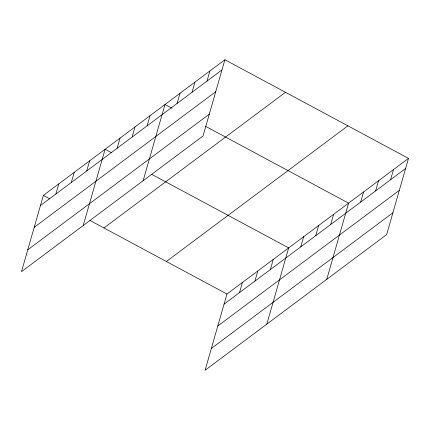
<?xml version="1.0" encoding="UTF-8"?>
<svg xmlns="http://www.w3.org/2000/svg" width="430" height="430" viewBox="0 0 430 430"><rect width="100%" height="100%" fill="white"/><g stroke="black" fill="none" stroke-linecap="round" stroke-linejoin="round"><path stroke-width="0.64" d="M224.895 59.754L43.355 195.408L21.5 271.626L203.041 135.971L224.895 59.754L408.5 158.374L386.645 234.592L205.105 370.246L226.959 294.029L408.5 158.374M55.878 194.027L58.786 183.879M71.305 182.497L74.218 172.349M86.736 170.963L89.65 160.82M83.227 225.503L105.081 149.285L111.488 152.731M117.148 148.243L120.056 138.095M132.123 137.052L135.031 126.904M147.103 125.861L150.011 115.713M143.136 180.734L164.986 104.522L171.978 108.274M177.058 103.474L179.966 93.331M192.033 92.283L194.94 82.135M207.013 81.093L209.921 70.945M239.478 292.647L242.386 282.499M254.909 281.118L257.817 270.97M270.341 269.583L273.249 259.44M266.826 324.123L288.68 247.906L151.688 174.322M300.747 246.863L303.661 236.715M315.727 235.672L318.635 225.524M330.702 224.481L333.615 214.333M326.736 279.355L348.59 203.143L205.185 126.114M360.657 202.095L363.57 191.952M375.637 190.904L378.545 180.756M390.612 179.713L393.525 169.565M40.447 205.556L221.987 69.902M34.19 227.357L215.736 91.703M27.751 249.825L209.297 114.165M103.942 227.954L285.488 92.299M166.367 261.488L347.913 125.829M224.046 304.177L405.592 168.522M217.795 325.978L399.341 190.323M211.356 348.445L392.896 212.785M43.355 195.408L49.762 198.853M89.961 220.445L226.959 294.029"/></g></svg>
